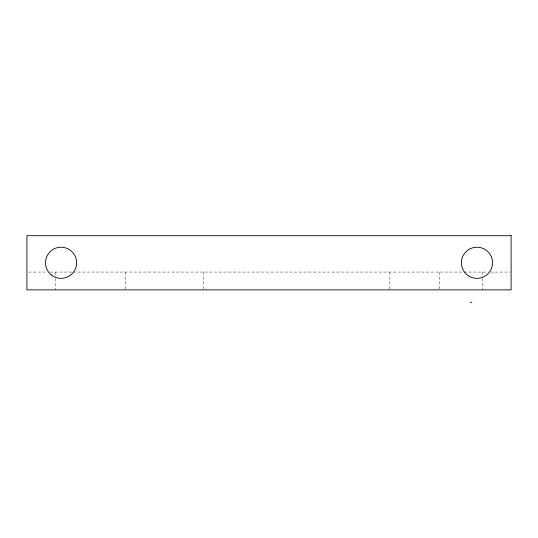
<?xml version="1.0" encoding="UTF-8"?>
<svg xmlns="http://www.w3.org/2000/svg" width="538" height="538" viewBox="0 0 538 538"><rect width="100%" height="100%" fill="white"/><g stroke="black" fill="none" stroke-linecap="round" stroke-linejoin="round"><path stroke-width="0.4" stroke-dasharray="2.69 2.02" d="M28.575 272.06L47.075 272.06M50.37 272.06L72.294 272.06M72.966 272.06L463.184 272.06M464.025 272.06L487.562 272.06M490.663 272.06L510.286 272.06M482.297 272.06L482.297 277.729M482.297 278.536L482.297 289.874M439.506 272.06L439.506 289.874M389.895 272.06L389.895 289.874M203.64 272.06L203.64 289.874M125.67 272.06L125.67 289.874M55.401 272.06L55.401 277.729M55.401 278.536L55.401 289.874"/><path stroke-width="0.81" d="M471.866 302.275L470.225 302.275M511.1 235.698L26.9 235.698L26.9 289.874L511.1 289.874L511.1 235.698M51.305 274.945A15.582 15.582 0 0 0 76.45 265.14A15.582 15.582 0 0 0 55.387 248.274A15.582 15.582 0 0 0 51.305 274.945M469.163 276.276A15.582 15.582 0 0 0 492.532 262.786A15.582 15.582 0 0 0 469.163 249.296A15.582 15.582 0 0 0 469.163 276.276"/></g></svg>
